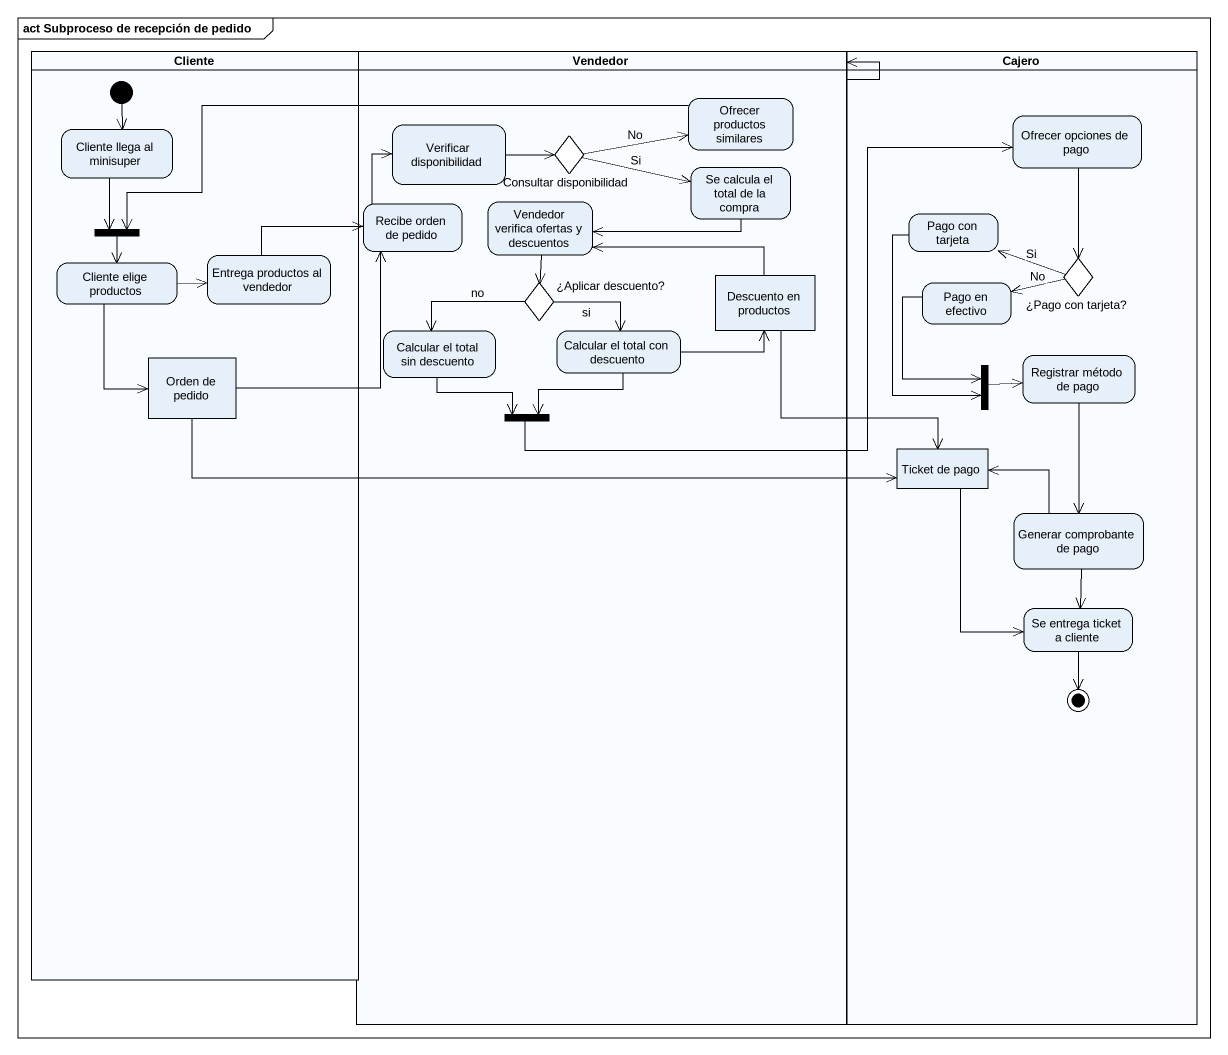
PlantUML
@startuml
mainframe act Subproceso de recepción de pedido
hide empty description
state Cliente <<partition>> {
  state "Cliente llega al minisuper" as Cliente_llega_al_minisuper
  state fork1 <<join>>
  state "Cliente elige productos" as Cliente_elige_productos
  state "Entrega productos al vendedor" as Entrega_productos_al
  state "Orden de pedido" as Orden_de_pedido <<object>>
  [*] --> Cliente_llega_al_minisuper
}
state Vendedor <<partition>> {
  state "Verificar disponibilidad" as Verificar_disponibilidad
  state "Consultar disponibilidad" as Consultar_disponibilidad <<choice>>
  state "Ofrecer productos similares" as Ofrecer_productos_similares
  state "Se calcula el total de la compra" as Se_calcula_el_total_de_la
  state "Recibe orden de pedido" as Recibe_orden_de_pedido
  state "Vendedor verifica ofertas y descuentos" as Vendedor_verifica_ofertas_y
  state "¿Aplicar descuento?" as Aplicar_descuento <<choice>>
  state "Descuento en productos" as Descuento_en_productos <<object>>
  state "Calcular el total sin descuento" as Calcular_el_total_sin
  state "Calcular el total con descuento" as Calcular_el_total_con
  state fork3 <<join>>
}
state Cajero <<partition>> {
  state "Ofrecer opciones de pago" as Ofrecer_opciones_de_pago
  state "Pago con tarjeta" as Pago_con_tarjeta
  state "Pago en efectivo" as Pago_en_efectivo
  state "¿Pago con tarjeta?" as Pago_con_tarjeta_2 <<choice>>
  state fork2 <<join>>
  state "Registrar método de pago" as Registrar_método_de_pago
  state "Ticket de pago" as Ticket_de_pago <<object>>
  state "Generar comprobante de pago" as Generar_comprobante_de_pago
  state "Se entrega ticket a cliente" as Se_entrega_ticket_a_cliente
  Se_entrega_ticket_a_cliente --> [*]
}
Vendedor --> Vendedor
Cliente_llega_al_minisuper --> fork1
Verificar_disponibilidad -right-> Consultar_disponibilidad
Consultar_disponibilidad -right-> Ofrecer_productos_similares : No
Consultar_disponibilidad -right-> Se_calcula_el_total_de_la : Si
Ofrecer_productos_similares -left-> fork1
Ofrecer_opciones_de_pago --> Pago_con_tarjeta_2
Se_calcula_el_total_de_la -left-> Vendedor_verifica_ofertas_y
fork1 --> Cliente_elige_productos
Recibe_orden_de_pedido -up-> Verificar_disponibilidad
Vendedor_verifica_ofertas_y --> Aplicar_descuento
Pago_con_tarjeta --> fork2
Cliente_elige_productos -right-> Entrega_productos_al
Cliente_elige_productos --> Orden_de_pedido
Entrega_productos_al -right-> Recibe_orden_de_pedido
Aplicar_descuento -left-> Calcular_el_total_sin : no
Aplicar_descuento --> Calcular_el_total_con : si
Descuento_en_productos -left-> Vendedor_verifica_ofertas_y
Descuento_en_productos --> Ticket_de_pago
Pago_en_efectivo --> fork2
Pago_con_tarjeta_2 -left-> Pago_con_tarjeta : Si
Pago_con_tarjeta_2 -left-> Pago_en_efectivo : No
Calcular_el_total_sin --> fork3
Calcular_el_total_con -right-> Descuento_en_productos
Calcular_el_total_con --> fork3
Orden_de_pedido -up-> Recibe_orden_de_pedido
Orden_de_pedido -right-> Ticket_de_pago
fork2 -right-> Registrar_método_de_pago
Registrar_método_de_pago --> Generar_comprobante_de_pago
fork3 -right-> Ofrecer_opciones_de_pago
Ticket_de_pago --> Se_entrega_ticket_a_cliente
Generar_comprobante_de_pago -left-> Ticket_de_pago
Generar_comprobante_de_pago --> Se_entrega_ticket_a_cliente
@enduml
